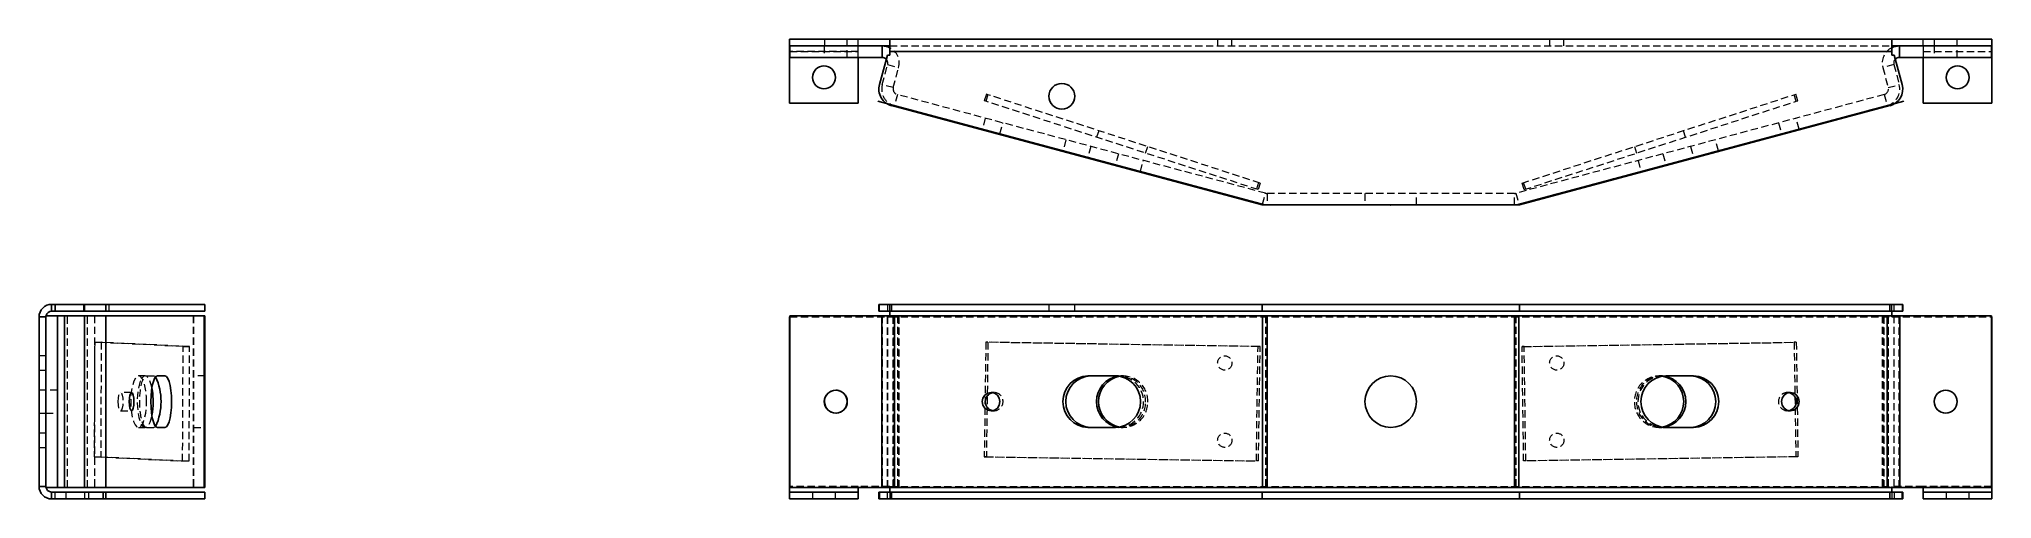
# Model space of a CAD drawing. Header units: millimetres. Extents: x -96 to 246, y 108 to 188.
import ezdxf

# ---------------------------------------------------------------- set-up
doc = ezdxf.new("R2010")
doc.units = ezdxf.units.MM
doc.header["$PDSIZE"] = -1
doc.linetypes.add('HIDDEN', pattern=[1.905, 1.27, -0.635])

msp = doc.modelspace()

# ---------------------------------------------------------------- linework, layer by layer
at = {"color": 7, "linetype": 'Continuous', "lineweight": 25}
for p, q in [((35.61, 187.87), (53.11, 187.87)), ((35.61, 186.67), (35.61, 187.87)), ((53.11, 185.67), (53.11, 187.87)), ((53.11, 187.87), (228.16, 187.87)), ((228.16, 187.87), (228.16, 185.67)), ((228.16, 187.87), (245.66, 187.87)), ((245.66, 186.67), (245.66, 187.87)), ((35.61, 186.67), (35.67, 186.67)), ((35.61, 186.67), (35.61, 185.67)), ((35.61, 185.67), (35.61, 176.67)), ((35.67, 186.67), (35.67, 184.67)), ((35.67, 186.67), (51.76, 186.67)), ((35.67, 184.67), (51.76, 184.67)), ((47.61, 176.67), (47.61, 184.67)), ((52.68, 185.07), (51.3, 179.91)), ((51.76, 186.67), (53.11, 186.67)), ((51.76, 184.67), (51.76, 186.67)), ((53.11, 185.07), (52.68, 185.07)), ((228.16, 185.67), (53.11, 185.67)), ((53.11, 185.67), (53.11, 185.07)), ((228.16, 186.67), (229.5, 186.67)), ((228.16, 185.07), (228.16, 185.67)), ((228.59, 185.07), (228.16, 185.07)), ((229.97, 179.91), (228.59, 185.07)), ((229.5, 184.67), (229.5, 186.67)), ((229.5, 186.67), (245.59, 186.67)), ((229.5, 184.67), (245.59, 184.67)), ((233.66, 184.67), (233.66, 176.67)), ((245.59, 186.67), (245.66, 186.67)), ((245.59, 186.67), (245.59, 184.67)), ((245.66, 185.67), (245.66, 186.67)), ((245.66, 176.67), (245.66, 185.67)), ((35.61, 176.67), (47.61, 176.67)), ((53.42, 176.24), (118.14, 158.9)), ((163.14, 158.9), (227.85, 176.24)), ((233.66, 176.67), (245.66, 176.67)), ((118.14, 158.9), (163.14, 158.9)), ((-93.32, 140.32), (-93.32, 141.52)), ((-93.32, 141.52), (-92.72, 141.52)), ((-93.32, 140.32), (-92.72, 140.32)), ((-92.72, 141.52), (-92.72, 140.32)), ((-92.72, 141.52), (-87.56, 141.52)), ((-92.72, 140.32), (-87.56, 140.32)), ((-87.56, 140.32), (-87.56, 141.52)), ((-87.56, 141.52), (-83.88, 141.52)), ((-83.88, 140.32), (-87.56, 140.32)), ((-83.88, 141.52), (-83.88, 140.32)), ((-83.88, 141.52), (-66.54, 141.52)), ((-83.88, 140.32), (-66.54, 140.32)), ((-66.54, 140.32), (-66.54, 141.52)), ((51.19, 141.52), (51.19, 140.32)), ((51.19, 141.52), (53.42, 141.52)), ((53.42, 140.32), (51.19, 140.32)), ((53.11, 140.32), (53.11, 139.52)), ((53.42, 141.52), (53.42, 140.32)), ((53.42, 141.52), (118.14, 141.52)), ((53.42, 140.32), (118.14, 140.32)), ((118.14, 140.32), (118.14, 141.52)), ((118.14, 141.52), (163.14, 141.52)), ((118.14, 140.32), (163.14, 140.32)), ((163.14, 140.32), (163.14, 141.52)), ((163.14, 141.52), (227.85, 141.52)), ((163.14, 140.32), (227.85, 140.32)), ((227.85, 140.32), (227.85, 141.52)), ((227.85, 141.52), (230.08, 141.52)), ((230.08, 140.32), (227.85, 140.32)), ((228.16, 139.52), (228.16, 140.32)), ((230.08, 140.32), (230.08, 141.52)), ((-94.32, 139.32), (-95.52, 139.32)), ((-95.52, 109.72), (-95.52, 139.32)), ((-94.32, 139.32), (-94.32, 139.52)), ((-94.32, 139.52), (-92.32, 139.52)), ((-94.32, 109.72), (-94.32, 139.32)), ((-92.32, 109.52), (-92.32, 139.52)), ((-91.06, 139.52), (-92.32, 139.52)), ((-91.06, 109.52), (-91.06, 139.52)), ((-87.56, 139.52), (-91.06, 139.52)), ((-87.56, 139.52), (-87.56, 109.52)), ((-87.56, 139.52), (-83.88, 139.52)), ((-83.88, 139.52), (-83.88, 109.52)), ((-66.65, 139.52), (-83.88, 139.52)), ((-66.65, 139.52), (-66.65, 109.52)), ((-66.54, 139.52), (-66.65, 139.52)), ((-66.54, 139.52), (-66.54, 109.52)), ((35.61, 109.72), (35.61, 139.32)), ((35.61, 139.32), (35.67, 139.32)), ((35.67, 139.52), (51.69, 139.52)), ((35.67, 109.52), (35.67, 139.52)), ((51.69, 139.52), (51.69, 109.52)), ((51.69, 139.52), (53.91, 139.52)), ((53.91, 139.52), (53.91, 109.52)), ((118.25, 139.52), (53.91, 139.52)), ((119.03, 139.52), (118.25, 139.52)), ((118.25, 139.52), (118.25, 109.52)), ((119.03, 139.52), (119.03, 109.52)), ((162.24, 139.52), (119.03, 139.52)), ((162.24, 139.52), (162.24, 109.52)), ((163.01, 139.52), (162.24, 139.52)), ((163.01, 139.52), (163.01, 109.52)), ((227.35, 139.52), (163.01, 139.52)), ((227.35, 109.52), (227.35, 139.52)), ((227.35, 139.52), (229.57, 139.52)), ((229.57, 109.52), (229.57, 139.52)), ((229.57, 139.52), (245.59, 139.52)), ((245.59, 139.52), (245.59, 109.52)), ((245.59, 139.32), (245.66, 139.32)), ((245.66, 139.32), (245.66, 109.72)), ((-74.83, 129.02), (-73.53, 129.02)), ((87.72, 129.02), (92.55, 129.02)), ((193.54, 129.02), (188.71, 129.02)), ((237.58, 126.52), (237.93, 126.49)), ((-73.53, 120.02), (-74.83, 120.02)), ((92.55, 120.02), (87.72, 120.02)), ((188.71, 120.02), (193.54, 120.02)), ((-94.32, 109.72), (-95.52, 109.72)), ((-94.3, 109.52), (-92.32, 109.52)), ((-92.32, 109.52), (-91.06, 109.52)), ((-91.06, 109.52), (-87.56, 109.52)), ((-83.88, 109.52), (-87.56, 109.52)), ((-66.65, 109.52), (-83.88, 109.52)), ((-66.54, 109.52), (-66.65, 109.52)), ((35.61, 109.72), (35.61, 108.72)), ((51.69, 109.52), (35.67, 109.52)), ((47.61, 108.72), (47.61, 109.52)), ((53.91, 109.52), (51.69, 109.52)), ((53.11, 108.72), (53.11, 109.52)), ((118.25, 109.52), (53.91, 109.52)), ((119.03, 109.52), (118.25, 109.52)), ((162.24, 109.52), (119.03, 109.52)), ((163.01, 109.52), (162.24, 109.52)), ((227.35, 109.52), (163.01, 109.52)), ((229.57, 109.52), (227.35, 109.52)), ((228.16, 109.52), (228.16, 108.72)), ((245.59, 109.52), (229.57, 109.52)), ((233.66, 109.52), (233.66, 108.72)), ((245.66, 108.72), (245.66, 109.72)), ((-93.32, 108.72), (-93.32, 107.52)), ((-93.32, 108.72), (-84.32, 108.72)), ((-93.32, 107.52), (-84.32, 107.52)), ((-84.32, 107.52), (-84.32, 108.72)), ((-83.88, 108.72), (-84.32, 108.72)), ((-84.32, 107.52), (-83.88, 107.52)), ((-83.88, 107.52), (-83.88, 108.72)), ((-83.88, 108.72), (-66.54, 108.72)), ((-83.88, 107.52), (-66.54, 107.52)), ((-66.54, 108.72), (-66.54, 107.52)), ((35.61, 107.52), (35.61, 108.72)), ((35.61, 108.72), (47.61, 108.72)), ((35.61, 107.52), (47.61, 107.52)), ((47.61, 107.52), (47.61, 108.72)), ((51.19, 108.72), (51.19, 107.52)), ((53.42, 108.72), (51.19, 108.72)), ((51.19, 107.52), (53.42, 107.52)), ((53.42, 107.52), (53.42, 108.72)), ((53.42, 108.72), (118.14, 108.72)), ((53.42, 107.52), (118.14, 107.52)), ((118.14, 108.72), (118.14, 107.52)), ((118.14, 108.72), (163.14, 108.72)), ((118.14, 107.52), (163.14, 107.52)), ((163.14, 108.72), (163.14, 107.52)), ((163.14, 108.72), (227.85, 108.72)), ((163.14, 107.52), (227.85, 107.52)), ((227.85, 108.72), (227.85, 107.52)), ((230.08, 108.72), (227.85, 108.72)), ((227.85, 107.52), (230.08, 107.52)), ((230.08, 107.52), (230.08, 108.72)), ((233.66, 107.52), (233.66, 108.72)), ((233.66, 108.72), (245.66, 108.72)), ((233.66, 107.52), (245.66, 107.52)), ((245.66, 107.52), (245.66, 108.72))]:
    msp.add_line(p, q, dxfattribs=at)
at = {"color": 7, "linetype": 'HIDDEN', "lineweight": 18}
for p, q in [((41.69, 187.87), (41.69, 186.67)), ((45.69, 186.67), (45.69, 187.87)), ((47.61, 186.67), (47.61, 187.87)), ((110.39, 187.87), (110.39, 186.67)), ((112.89, 186.67), (112.89, 187.87)), ((168.39, 187.87), (168.39, 186.67)), ((170.89, 186.67), (170.89, 187.87)), ((233.66, 186.67), (233.66, 187.87)), ((235.58, 187.87), (235.58, 186.67)), ((239.58, 186.67), (239.58, 187.87)), ((47.61, 185.67), (35.61, 185.67)), ((35.67, 185.67), (47.61, 185.67)), ((41.67, 186.67), (41.67, 184.67)), ((45.67, 184.67), (45.67, 186.67)), ((47.61, 185.67), (47.61, 186.67)), ((47.61, 184.67), (47.61, 185.67)), ((51.76, 184.67), (51.76, 186.67)), ((53.11, 186.67), (228.16, 186.67)), ((228.16, 185.67), (53.11, 185.67)), ((229.5, 184.67), (229.5, 186.67)), ((233.66, 186.67), (233.66, 185.67)), ((233.66, 185.67), (245.66, 185.67)), ((233.66, 185.67), (233.66, 184.67)), ((233.66, 185.67), (245.59, 185.67)), ((235.59, 186.67), (235.59, 184.67)), ((239.59, 184.67), (239.59, 186.67)), ((51.79, 179.91), (52.73, 183.41)), ((52.73, 183.41), (54.66, 182.9)), ((53.72, 179.39), (54.66, 182.9)), ((228.53, 183.41), (226.6, 182.9)), ((226.6, 182.9), (227.54, 179.39)), ((228.53, 183.41), (229.47, 179.91)), ((53.72, 179.39), (51.79, 179.91)), ((54.43, 178.17), (53.91, 176.24)), ((118.77, 160.93), (54.43, 178.17)), ((69.98, 178.24), (69.61, 177.1)), ((70.26, 178.15), (69.89, 177.01)), ((70.26, 178.15), (69.98, 178.24)), ((117.81, 162.7), (70.26, 178.15)), ((226.83, 178.17), (162.49, 160.93)), ((163.57, 162.7), (211.11, 178.15)), ((211.11, 178.15), (211.4, 178.24)), ((211.48, 177.01), (211.11, 178.15)), ((211.77, 177.1), (211.4, 178.24)), ((226.83, 178.17), (227.35, 176.24)), ((227.54, 179.39), (229.47, 179.91)), ((118.25, 159), (53.91, 176.24)), ((69.79, 174.05), (69.27, 172.12)), ((69.89, 177.01), (69.61, 177.1)), ((117.44, 161.56), (69.89, 177.01)), ((227.35, 176.24), (163.01, 159)), ((163.94, 161.56), (211.48, 177.01)), ((211.99, 172.12), (211.47, 174.05)), ((211.48, 177.01), (211.77, 177.1)), ((72.36, 171.29), (72.88, 173.23)), ((89.61, 171.86), (89.24, 170.72)), ((192.13, 170.72), (191.76, 171.86)), ((208.38, 173.23), (208.9, 171.29)), ((83.89, 170.27), (83.37, 168.34)), ((88.24, 169.11), (87.72, 167.18)), ((93.07, 167.82), (92.55, 165.88)), ((97.8, 167.94), (98.17, 169.08)), ((183.2, 169.08), (183.57, 167.94)), ((188.19, 167.82), (188.71, 165.88)), ((193.02, 169.11), (193.54, 167.18)), ((197.89, 168.34), (197.37, 170.27)), ((96.9, 164.72), (97.41, 166.65)), ((183.85, 166.65), (184.36, 164.72)), ((117.52, 162.79), (117.15, 161.65)), ((117.81, 162.7), (117.44, 161.56)), ((118.25, 159), (118.77, 160.93)), ((119.03, 160.9), (119.03, 158.9)), ((162.24, 160.9), (119.03, 160.9)), ((136.13, 160.9), (136.13, 158.9)), ((145.13, 158.9), (145.13, 160.9)), ((162.24, 158.9), (162.24, 160.9)), ((162.49, 160.93), (163.01, 159)), ((163.94, 161.56), (163.57, 162.7)), ((164.22, 161.65), (163.85, 162.79)), ((-93.32, 140.32), (-93.32, 141.52)), ((-87.77, 141.52), (-87.77, 140.32)), ((-87.56, 141.52), (-87.56, 140.32)), ((-83.88, 140.32), (-83.88, 141.52)), ((-83.27, 140.32), (-83.27, 141.52)), ((51.3, 140.32), (51.3, 141.52)), ((52.68, 141.52), (52.68, 140.32)), ((53.11, 140.32), (53.11, 141.52)), ((80.91, 141.52), (80.91, 140.32)), ((85.41, 140.32), (85.41, 141.52)), ((228.16, 140.32), (228.16, 141.52)), ((228.59, 140.32), (228.59, 141.52)), ((229.97, 141.52), (229.97, 140.32)), ((-91.06, 139.52), (-91.06, 109.52)), ((-90.54, 109.52), (-90.54, 139.52)), ((-87.56, 109.52), (-87.56, 139.52)), ((-87.04, 109.52), (-87.04, 139.52)), ((-85.82, 139.52), (-85.82, 109.52)), ((-83.88, 109.52), (-83.88, 139.52)), ((-68.58, 139.52), (-68.58, 109.52)), ((-68.54, 139.52), (-68.54, 109.52)), ((-66.65, 139.52), (-66.65, 109.52)), ((35.67, 139.32), (53.11, 139.32)), ((51.76, 109.52), (51.76, 139.52)), ((51.79, 139.52), (51.79, 109.52)), ((52.73, 109.52), (52.73, 139.52)), ((52.76, 109.52), (52.76, 139.52)), ((53.11, 139.52), (53.11, 139.32)), ((53.11, 139.32), (228.16, 139.32)), ((53.69, 139.52), (53.69, 109.52)), ((53.72, 109.52), (53.72, 139.52)), ((54.43, 139.52), (54.43, 109.52)), ((54.66, 109.52), (54.66, 139.52)), ((54.76, 109.52), (54.76, 139.52)), ((118.77, 139.52), (118.77, 109.52)), ((119.03, 139.52), (119.03, 109.52)), ((162.24, 139.52), (162.24, 109.52)), ((162.49, 139.52), (162.49, 109.52)), ((226.5, 139.52), (226.5, 109.52)), ((226.6, 139.52), (226.6, 109.52)), ((226.83, 109.52), (226.83, 139.52)), ((227.54, 139.52), (227.54, 109.52)), ((227.57, 109.52), (227.57, 139.52)), ((228.16, 139.32), (228.16, 139.52)), ((228.16, 139.32), (245.59, 139.32)), ((228.5, 139.52), (228.5, 109.52)), ((228.53, 139.52), (228.53, 109.52)), ((229.47, 109.52), (229.47, 139.52)), ((229.5, 139.52), (229.5, 109.52)), ((-85.8, 134.89), (-85.89, 114.89)), ((-85.8, 134.89), (-84.66, 134.89)), ((-70.35, 134.14), (-85.8, 134.89)), ((-84.66, 134.89), (-84.75, 114.89)), ((-69.21, 134.14), (-84.66, 134.89)), ((-70.44, 114.15), (-70.35, 134.14)), ((-70.35, 134.14), (-69.21, 134.14)), ((-69.3, 114.15), (-69.21, 134.14)), ((69.89, 134.89), (69.61, 114.89)), ((70.26, 134.89), (69.89, 134.89)), ((117.44, 134.14), (69.89, 134.89)), ((70.26, 134.89), (69.98, 114.89)), ((117.81, 134.14), (70.26, 134.89)), ((117.15, 114.15), (117.44, 134.14)), ((117.81, 134.14), (117.44, 134.14)), ((117.52, 114.15), (117.81, 134.14)), ((163.57, 134.14), (211.11, 134.89)), ((163.94, 134.14), (163.57, 134.14)), ((163.85, 114.15), (163.57, 134.14)), ((163.94, 134.14), (211.48, 134.89)), ((164.22, 114.15), (163.94, 134.14)), ((211.48, 134.89), (211.11, 134.89)), ((211.11, 134.89), (211.4, 114.89)), ((211.48, 134.89), (211.77, 114.89)), ((-94.32, 132.52), (-95.52, 132.52)), ((-95.52, 130.02), (-94.32, 130.02)), ((-94.32, 126.52), (-95.52, 126.52)), ((-92.32, 126.52), (-94.32, 126.52)), ((-76.98, 129.02), (-78.12, 129.02)), ((-76.76, 129.02), (-74.83, 129.02)), ((-66.54, 129.02), (-68.54, 129.02)), ((93.07, 129.02), (92.55, 129.02)), ((93.89, 129.02), (93.52, 129.02)), ((187.85, 129.02), (187.48, 129.02)), ((188.19, 129.02), (188.71, 129.02)), ((-79.36, 126.12), (-81.29, 126.12)), ((-81.29, 122.92), (-79.36, 122.92)), ((71.33, 126.12), (70.82, 126.12)), ((70.82, 122.92), (71.33, 122.92)), ((210.44, 126.12), (209.93, 126.12)), ((209.93, 122.92), (210.44, 122.92)), ((-95.52, 122.52), (-94.32, 122.52)), ((-94.32, 122.52), (-92.32, 122.52)), ((-78.12, 120.02), (-76.98, 120.02)), ((-76.76, 120.02), (-74.83, 120.02)), ((-68.54, 120.02), (-66.54, 120.02)), ((93.07, 120.02), (92.55, 120.02)), ((93.52, 120.02), (93.89, 120.02)), ((187.48, 120.02), (187.85, 120.02)), ((188.19, 120.02), (188.71, 120.02)), ((-94.32, 119.02), (-95.52, 119.02)), ((-95.52, 116.52), (-94.32, 116.52)), ((-85.89, 114.89), (-84.75, 114.89)), ((-85.89, 114.89), (-70.44, 114.15)), ((-84.75, 114.89), (-69.3, 114.15)), ((-70.44, 114.15), (-69.3, 114.15)), ((69.61, 114.89), (117.15, 114.15)), ((69.98, 114.89), (69.61, 114.89)), ((69.98, 114.89), (117.52, 114.15)), ((117.52, 114.15), (117.15, 114.15)), ((211.4, 114.89), (163.85, 114.15)), ((164.22, 114.15), (163.85, 114.15)), ((211.77, 114.89), (164.22, 114.15)), ((211.77, 114.89), (211.4, 114.89)), ((-94.32, 109.72), (-95.52, 109.72)), ((-94.32, 109.52), (-94.32, 109.72)), ((-94.32, 109.52), (-94.3, 109.52)), ((47.61, 109.72), (35.61, 109.72)), ((47.61, 109.72), (35.67, 109.72)), ((47.61, 109.52), (47.61, 109.72)), ((53.11, 109.72), (47.61, 109.72)), ((53.11, 109.52), (53.11, 109.72)), ((53.11, 109.72), (228.16, 109.72)), ((228.16, 109.72), (228.16, 109.52)), ((233.66, 109.72), (228.16, 109.72)), ((233.66, 109.72), (233.66, 109.52)), ((245.66, 109.72), (233.66, 109.72)), ((245.59, 109.72), (233.66, 109.72)), ((-93.32, 108.72), (-93.32, 107.52)), ((-92.72, 107.52), (-92.72, 108.72)), ((-90.82, 108.72), (-90.82, 107.52)), ((-87.56, 108.72), (-87.56, 107.52)), ((-86.82, 107.52), (-86.82, 108.72)), ((-83.88, 108.72), (-83.88, 107.52)), ((39.61, 108.72), (39.61, 107.52)), ((43.61, 107.52), (43.61, 108.72)), ((51.3, 108.72), (51.3, 107.52)), ((52.68, 107.52), (52.68, 108.72)), ((53.11, 108.72), (53.11, 107.52)), ((228.16, 108.72), (228.16, 107.52)), ((228.59, 108.72), (228.59, 107.52)), ((229.97, 107.52), (229.97, 108.72)), ((237.66, 108.72), (237.66, 107.52)), ((241.66, 107.52), (241.66, 108.72))]:
    msp.add_line(p, q, dxfattribs=at)
at = {"color": 8, "linetype": 'Continuous', "lineweight": 25}
for p, q in [((35.61, 185.67), (35.67, 185.67)), ((245.59, 185.67), (245.66, 185.67)), ((35.67, 109.72), (35.61, 109.72)), ((245.66, 109.72), (245.59, 109.72))]:
    msp.add_line(p, q, dxfattribs=at)
at = {"color": 7, "linetype": 'Continuous'}
for p, q in [((118.63, 158.9), (51.02, 177.01)), ((162.63, 158.9), (230.24, 177.01)), ((118.63, 158.9), (162.63, 158.9))]:
    msp.add_line(p, q, dxfattribs=at)
at = {"color": 7, "linetype": 'HIDDEN', "lineweight": 18, "flags": 128}
for points in [[(-94.3, 139.52), (-94.3, 139.51), (-94.32, 139.32)], [(-76.73, 124.45), (-76.76, 125.45), (-76.86, 126.41), (-77.02, 127.27), (-77.24, 127.99), (-77.5, 128.54), (-77.79, 128.89), (-78.1, 129.02), (-78.41, 128.92), (-78.7, 128.6), (-78.97, 128.08), (-79.19, 127.37), (-79.36, 126.53), (-79.47, 125.58), (-79.51, 124.58), (-79.48, 123.58), (-79.38, 122.62), (-79.22, 121.76), (-79, 121.04), (-78.74, 120.49), (-78.45, 120.14), (-78.14, 120.02), (-77.83, 120.11), (-77.54, 120.43), (-77.27, 120.96), (-77.05, 121.66), (-76.88, 122.5), (-76.77, 123.45), (-76.73, 124.45)], [(-75.81, 126.94), (-75.88, 127.27), (-76.1, 127.99), (-76.36, 128.54), (-76.65, 128.89), (-76.96, 129.02), (-77.27, 128.92), (-77.56, 128.6), (-77.83, 128.08), (-78.05, 127.37), (-78.22, 126.53), (-78.33, 125.58), (-78.37, 124.58), (-78.34, 123.58), (-78.24, 122.62), (-78.08, 121.76), (-77.86, 121.04), (-77.6, 120.49), (-77.31, 120.14), (-77, 120.02), (-76.69, 120.11), (-76.39, 120.43), (-76.13, 120.96), (-75.9, 121.66), (-75.81, 122.09)], [(-76.76, 120.02), (-77.02, 120.13), (-77.26, 120.46), (-77.48, 121), (-77.67, 121.71), (-77.81, 122.56), (-77.89, 123.51), (-77.92, 124.52), (-77.89, 125.52), (-77.81, 126.47), (-77.67, 127.32), (-77.48, 128.03), (-77.26, 128.57), (-77.02, 128.9), (-76.76, 129.02)], [(-75.46, 129.02), (-75.2, 128.9), (-75.14, 128.84)], [(-81.7, 124.52), (-81.67, 125.13), (-81.58, 125.65), (-81.45, 125.99), (-81.29, 126.12), (-81.13, 125.99), (-80.99, 125.65), (-80.9, 125.13), (-80.87, 124.52), (-80.9, 123.9), (-80.99, 123.38), (-81.13, 123.04), (-81.29, 122.92), (-81.45, 123.04), (-81.58, 123.38), (-81.67, 123.9), (-81.7, 124.52)], [(-75.14, 120.19), (-75.2, 120.13), (-75.46, 120.02)]]:
    msp.add_lwpolyline(points, dxfattribs=at)
at = {"color": 7, "linetype": 'Continuous', "lineweight": 25, "flags": 128}
for points in [[(-74.83, 120.02), (-75.09, 120.13), (-75.33, 120.46), (-75.55, 121), (-75.74, 121.71), (-75.88, 122.56), (-75.96, 123.51), (-75.99, 124.52), (-75.96, 125.52), (-75.88, 126.47), (-75.74, 127.32), (-75.55, 128.03), (-75.33, 128.57), (-75.09, 128.9), (-74.83, 129.02)], [(-73.53, 129.02), (-73.27, 128.9), (-73.03, 128.57), (-72.81, 128.03), (-72.62, 127.32), (-72.48, 126.47), (-72.4, 125.52), (-72.37, 124.52), (-72.4, 123.51), (-72.48, 122.56), (-72.62, 121.71), (-72.81, 121), (-73.03, 120.46), (-73.27, 120.13), (-73.53, 120.02)], [(-79.77, 124.52), (-79.74, 125.13), (-79.65, 125.65), (-79.51, 125.99), (-79.36, 126.12), (-79.2, 125.99), (-79.06, 125.65), (-78.97, 125.13), (-78.94, 124.52), (-78.97, 123.9), (-79.06, 123.38), (-79.2, 123.04), (-79.36, 122.92), (-79.51, 123.04), (-79.65, 123.38), (-79.74, 123.9), (-79.77, 124.52)], [(69.27, 124.52), (69.39, 125.13), (69.72, 125.65), (70.23, 125.99), (70.82, 126.12), (71.41, 125.99), (71.91, 125.65), (72.24, 125.13), (72.36, 124.52), (72.24, 123.9), (71.91, 123.38), (71.41, 123.04), (70.82, 122.92), (70.23, 123.04), (69.72, 123.38), (69.39, 123.9), (69.27, 124.52)], [(211.99, 124.52), (211.87, 125.13), (211.54, 125.65), (211.03, 125.99), (210.44, 126.12), (209.85, 125.99), (209.35, 125.65), (209.02, 125.13), (208.9, 124.52), (209.02, 123.9), (209.35, 123.38), (209.85, 123.04), (210.44, 122.92), (211.03, 123.04), (211.54, 123.38), (211.87, 123.9), (211.99, 124.52)], [(239.52, 125.02), (239.55, 124.86), (239.58, 124.46)]]:
    msp.add_lwpolyline(points, dxfattribs=at)
at = {"color": 7, "linetype": 'Continuous', "lineweight": 25}
for centre, radius in [((41.61, 181.17), 2), ((239.66, 181.17), 2), ((83.16, 177.87), 2.25), ((43.67, 124.52), 2), ((140.63, 124.52), 4.5), ((237.59, 124.52), 2)]:
    msp.add_circle(centre, radius, dxfattribs=at)
at = {"color": 7, "linetype": 'HIDDEN', "lineweight": 18}
for centre in [(111.64, 131.27), (169.64, 131.27), (111.64, 117.77), (169.64, 117.77)]:
    msp.add_circle(centre, 1.25, dxfattribs=at)
at = {"color": 7, "linetype": 'Continuous'}
for centre in [(43.69, 124.52), (237.58, 124.52)]:
    msp.add_circle(centre, 2, dxfattribs=at)
at = {"color": 7, "linetype": 'Continuous', "lineweight": 25}
for centre, radius, start, end in [((51.76, 183.67), 3, 63.3828, 90), ((51.76, 183.67), 1, 43.5452, 90), ((229.5, 183.67), 3, 90, 116.4056), ((229.5, 183.67), 1, 90, 135.8137), ((54.19, 179.13), 3, 165, 255), ((227.08, 179.13), 3, 285, 15), ((-93.32, 139.32), 2.2, 90, 180), ((-93.32, 139.32), 1, 90, 168.463), ((-88.25, 124.59), 12.66, 359.3529, 10.6888), ((-84.62, 124.52), 10.41, 335.4402, 24.5598), ((43.69, 124.52), 2, 90.2062, 270), ((87.84, 124.52), 4.5, 91.4877, 268.5123), ((88.35, 124.52), 4.5, 91.4877, 268.5123), ((93.72, 124.52), 4.52, 98.6004, 261.3996), ((94.1, 124.52), 4.53, 101.073, 258.927), ((92.43, 124.52), 4.5, 271.4877, 88.5123), ((188.83, 124.52), 4.5, 91.4877, 268.5123), ((187.28, 124.52), 4.53, 280.3235, 79.6765), ((187.66, 124.52), 4.52, 277.8538, 82.1462), ((192.91, 124.52), 4.5, 271.4877, 88.5123), ((193.42, 124.52), 4.5, 271.4877, 88.5123), ((-88.06, 124.42), 12.47, 349.2507, 0.1418), ((71.37, 124.54), 1.58, 100.7357, 180.8572), ((71.37, 124.49), 1.58, 179.1428, 259.2643), ((209.89, 124.54), 1.58, 359.1428, 79.2643), ((209.89, 124.49), 1.58, 280.7357, 0.8572), ((-93.32, 109.72), 2.2, 180, 270), ((-93.32, 109.72), 1, 180, 270)]:
    msp.add_arc(centre, radius, start, end, dxfattribs=at)
at = {"color": 7, "linetype": 'HIDDEN', "lineweight": 18}
for centre, radius, start, end in [((51.76, 183.67), 1, 345, 43.5452), ((51.76, 183.67), 3, 345, 63.3828), ((229.5, 183.67), 3, 116.4056, 195), ((229.5, 183.67), 1, 135.8137, 195), ((54.69, 179.13), 3, 165, 255), ((54.69, 179.13), 1, 165, 255), ((226.57, 179.13), 1, 285, 15), ((226.57, 179.13), 3, 285, 15), ((119.03, 161.9), 1, 255, 270), ((162.24, 161.9), 1, 270, 285), ((119.03, 161.9), 3, 255, 270), ((162.24, 161.9), 3, 270, 285), ((43.69, 124.52), 2, 270, 90.2062), ((93.44, 124.64), 4.36, 357.4566, 95.2876), ((92.95, 124.52), 4.5, 271.4877, 88.5123), ((93.82, 124.65), 4.36, 357.4123, 97.8292), ((187.56, 124.64), 4.36, 82.9421, 182.5744), ((187.93, 124.64), 4.37, 85.4782, 182.5298), ((188.31, 124.52), 4.5, 91.4877, 268.5123), ((71.31, 124.52), 1.59, 261.51, 98.49), ((93.45, 124.38), 4.35, 264.6245, 0.9229), ((93.83, 124.38), 4.35, 262.08, 0.9663), ((187.55, 124.38), 4.35, 179.0467, 277.1478), ((187.93, 124.38), 4.36, 179.0904, 274.6089), ((209.95, 124.52), 1.59, 81.51, 278.49)]:
    msp.add_arc(centre, radius, start, end, dxfattribs=at)
at = {"color": 7, "linetype": 'Continuous'}
msp.add_point((140.63, 158.9), dxfattribs=at)

doc.saveas('drawing.dxf')
